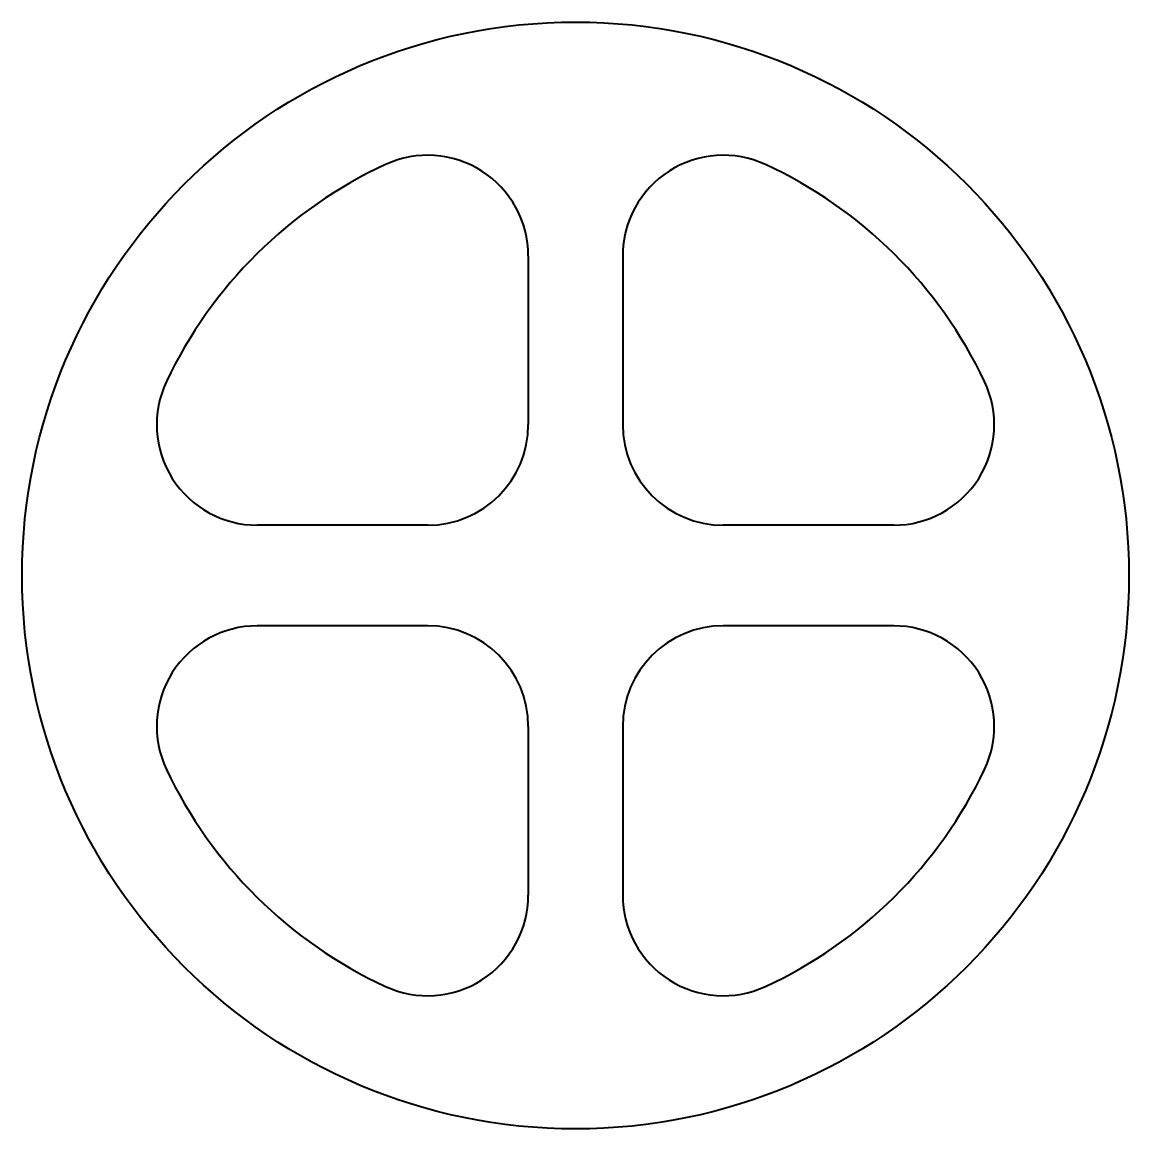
# Model space of a CAD drawing. Header units: inches. Extents: x -1.38 to 1.38, y -1.38 to 1.38.
import ezdxf

# ---------------------------------------------------------------- set-up
doc = ezdxf.new("R2010")
doc.units = ezdxf.units.IN
doc.header["$MEASUREMENT"] = 0
doc.layers.add('ModelSketch_Visible', color=7, linetype='Continuous', lineweight=40)

msp = doc.modelspace()

# ---------------------------------------------------------------- linework, layer by layer
at = {"layer": 'ModelSketch_Visible'}
for p, q in [((-0.1173, 0.7942), (-0.1173, 0.375)), ((0.1173, 0.7942), (0.1173, 0.375)), ((-0.3673, 0.125), (-0.7906, 0.125)), ((0.7906, 0.125), (0.3673, 0.125)), ((-0.3673, -0.125), (-0.7906, -0.125)), ((0.7906, -0.125), (0.3673, -0.125)), ((-0.1173, -0.375), (-0.1173, -0.7942)), ((0.1173, -0.375), (0.1173, -0.7942))]:
    msp.add_line(p, q, dxfattribs=at)
msp.add_circle((0, 0), 1.375, dxfattribs=at)
for centre, radius, start, end in [((0, 0), 1.125, 114.8227, 154.6231), ((-0.3673, 0.7942), 0.25, 0, 114.8227), ((0.3673, 0.7942), 0.25, 65.1773, 180), ((0, 0), 1.125, 25.3769, 65.1773), ((-0.7906, 0.375), 0.25, 154.6231, 270), ((0.7906, 0.375), 0.25, 270, 25.3769), ((-0.3673, 0.375), 0.25, 270, 0), ((0.3673, 0.375), 0.25, 180, 270), ((-0.7906, -0.375), 0.25, 90, 205.3769), ((-0.3673, -0.375), 0.25, 0, 90), ((0.3673, -0.375), 0.25, 90, 180), ((0.7906, -0.375), 0.25, 334.6231, 90), ((0, 0), 1.125, 205.3769, 245.1773), ((0, 0), 1.125, 294.8227, 334.6231), ((-0.3673, -0.7942), 0.25, 245.1773, 0), ((0.3673, -0.7942), 0.25, 180, 294.8227)]:
    msp.add_arc(centre, radius, start, end, dxfattribs=at)

doc.saveas('drawing.dxf')
